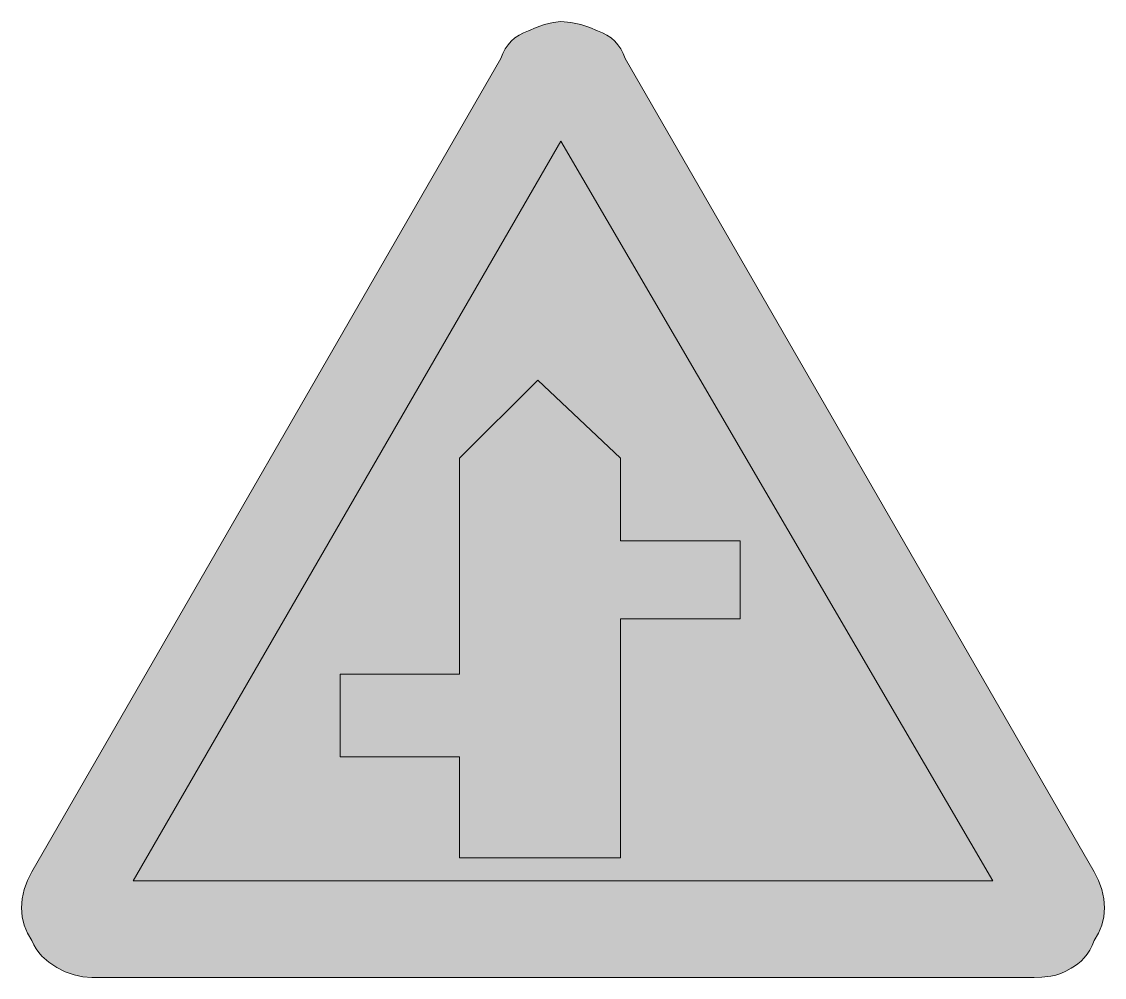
# Model space of a CAD drawing. Header units: metres. Extents: x 143 to 425, y 11 to 261.
import ezdxf

# ---------------------------------------------------------------- set-up
doc = ezdxf.new("R2010")
doc.units = ezdxf.units.M
for name, color, linetype, true_color in [('FILL_BLACK_000000', 7, 'Continuous', 0x000000), ('FILL_RED_FF0000', 7, 'Continuous', 0xff0000), ('FILL_WHITE_FFFFFF', 7, 'Continuous', 0xffffff)]:
    doc.layers.add(name, color=color, linetype=linetype, true_color=true_color)

msp = doc.modelspace()

# ---------------------------------------------------------------- hatches: boundary and pattern name
at = {"layer": 'FILL_BLACK_000000', "true_color": 0x000000}
h = msp.add_hatch(color=7, dxfattribs=at)
h.dxf.hatch_style = 1
h.paths.add_polyline_path([(256.95, 90.48), (256.95, 146.88), (277.35, 167.28), (298.95, 146.88), (298.95, 125.28), (330.15, 125.28), (330.15, 104.88), (298.95, 104.88), (298.95, 42.48), (256.95, 42.48), (256.95, 68.88), (225.75, 68.88), (225.75, 90.48), (256.95, 90.48)])
at = {"layer": 'FILL_RED_FF0000', "true_color": 0xff0000}
h = msp.add_hatch(color=7, dxfattribs=at)
h.dxf.hatch_style = 1
h.paths.add_polyline_path([(267.75, 251.28), (268.26, 252.57), (268.87, 253.75), (269.61, 254.82), (270.45, 255.78), (271.41, 256.62), (272.47, 257.35), (273.66, 257.97), (274.95, 258.48), (276.94, 259.36), (279.15, 260.13), (281.36, 260.67), (283.35, 260.88), (286.03, 260.67), (288.6, 260.13), (290.94, 259.36), (292.95, 258.48), (294.24, 257.97), (295.42, 257.35), (296.49, 256.62), (297.45, 255.78), (298.29, 254.82), (299.02, 253.75), (299.64, 252.57), (300.15, 251.28), (422.55, 38.88), (423.73, 36.58), (424.57, 34.21), (425.08, 31.81), (425.25, 29.43), (425.08, 27.1), (424.57, 24.87), (423.73, 22.79), (422.55, 20.88), (422.05, 19.59), (421.44, 18.4), (420.76, 17.34), (420, 16.38), (419.19, 15.54), (418.33, 14.8), (417.45, 14.19), (416.55, 13.68), (415.2, 12.89), (413.87, 12.29), (412.56, 11.87), (411.3, 11.58), (408.96, 11.32), (406.95, 11.28), (160.95, 11.28), (158.66, 11.45), (156.32, 11.94), (154.01, 12.74), (151.8, 13.83), (149.76, 15.21), (147.96, 16.85), (147.17, 17.77), (146.46, 18.74), (145.85, 19.78), (145.35, 20.88), (144.17, 22.79), (143.32, 24.87), (142.82, 27.1), (142.65, 29.43), (142.82, 31.81), (143.32, 34.21), (144.17, 36.58), (145.35, 38.88), (267.75, 251.28)])
at = {"layer": 'FILL_WHITE_FFFFFF', "true_color": 0xffffff}
h = msp.add_hatch(color=7, dxfattribs=at)
h.dxf.hatch_style = 1
h.paths.add_polyline_path([(171.75, 36.48), (283.35, 229.68), (396.15, 36.48), (171.75, 36.48)])

# ---------------------------------------------------------------- linework, layer by layer
at = {"layer": 'FILL_BLACK_000000', "lineweight": 0, "true_color": 0x000000}
msp.add_lwpolyline([(256.95, 90.48), (256.95, 146.88), (277.35, 167.28), (298.95, 146.88), (298.95, 125.28), (330.15, 125.28), (330.15, 104.88), (298.95, 104.88), (298.95, 42.48), (256.95, 42.48), (256.95, 68.88), (225.75, 68.88), (225.75, 90.48)], close=True, dxfattribs=at)
at = {"layer": 'FILL_RED_FF0000', "lineweight": 0, "true_color": 0xff0000}
msp.add_lwpolyline([(267.75, 251.28), (268.26, 252.57), (268.87, 253.75), (269.61, 254.82), (270.45, 255.78), (271.41, 256.62), (272.47, 257.35), (273.66, 257.97), (274.95, 258.48), (276.94, 259.36), (279.15, 260.13), (281.36, 260.67), (283.35, 260.88), (286.03, 260.67), (288.6, 260.13), (290.94, 259.36), (292.95, 258.48), (294.24, 257.97), (295.42, 257.35), (296.49, 256.62), (297.45, 255.78), (298.29, 254.82), (299.02, 253.75), (299.64, 252.57), (300.15, 251.28), (422.55, 38.88), (423.73, 36.58), (424.57, 34.21), (425.08, 31.81), (425.25, 29.43), (425.08, 27.1), (424.57, 24.87), (423.73, 22.79), (422.55, 20.88), (422.05, 19.59), (421.44, 18.4), (420.76, 17.34), (420, 16.38), (419.19, 15.54), (418.33, 14.8), (417.45, 14.19), (416.55, 13.68), (415.2, 12.89), (413.87, 12.29), (412.56, 11.87), (411.3, 11.58), (408.96, 11.32), (406.95, 11.28), (160.95, 11.28), (158.66, 11.45), (156.32, 11.94), (154.01, 12.74), (151.8, 13.83), (149.76, 15.21), (147.96, 16.85), (147.17, 17.77), (146.46, 18.74), (145.85, 19.78), (145.35, 20.88), (144.17, 22.79), (143.32, 24.87), (142.82, 27.1), (142.65, 29.43), (142.82, 31.81), (143.32, 34.21), (144.17, 36.58), (145.35, 38.88)], close=True, dxfattribs=at)
at = {"layer": 'FILL_WHITE_FFFFFF', "lineweight": 0, "true_color": 0xff0000}
msp.add_lwpolyline([(171.75, 36.48), (283.35, 229.68), (396.15, 36.48)], close=True, dxfattribs=at)

doc.saveas('drawing.dxf')
